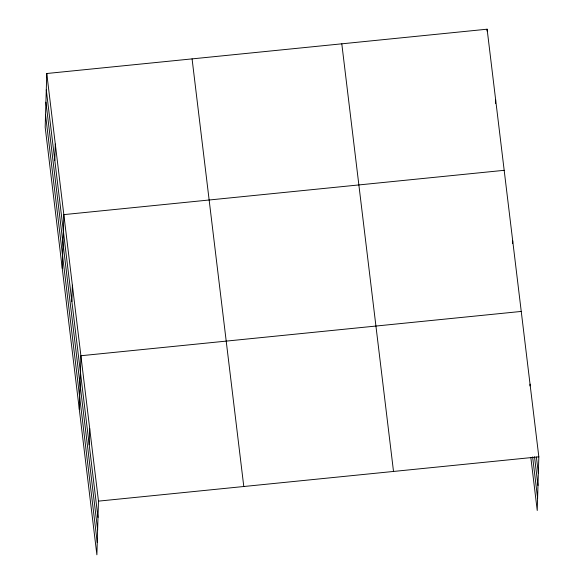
<?xml version="1.0" encoding="UTF-8"?>
<svg xmlns="http://www.w3.org/2000/svg" width="584" height="584" viewBox="0 0 584 584"><rect width="100%" height="100%" fill="white"/><g stroke="black" fill="none" stroke-linecap="round" stroke-linejoin="round"><path stroke-width="0.88" d="M46.764 73.504L45.172 127.173L96.886 554.8L98.477 501.13L46.764 73.504L487.114 29.2L538.828 456.827L537.236 510.496L530.834 457.549M54.808 160.417L55.297 144.058M62.24 268.29L63.831 214.62L504.182 170.316M71.876 301.534L72.365 285.174M79.3 409.406L80.899 355.736L521.242 311.433M89.199 444.789L89.688 428.43M487.063 31.018L487.114 29.2M495.539 103.397L495.648 99.762M512.635 243.601L512.716 240.878M529.98 385.951L530.038 384.133M98.477 501.13L538.828 456.827M536.389 457.031L538.346 473.186M534.506 456.783L537.981 485.501M532.608 456.9L537.601 498.189M341.801 43.822L393.514 471.449M192.078 58.882L243.791 486.509M46.282 89.856L97.995 517.482M45.917 102.171L97.63 529.798M45.537 114.858L97.251 542.485"/></g></svg>
